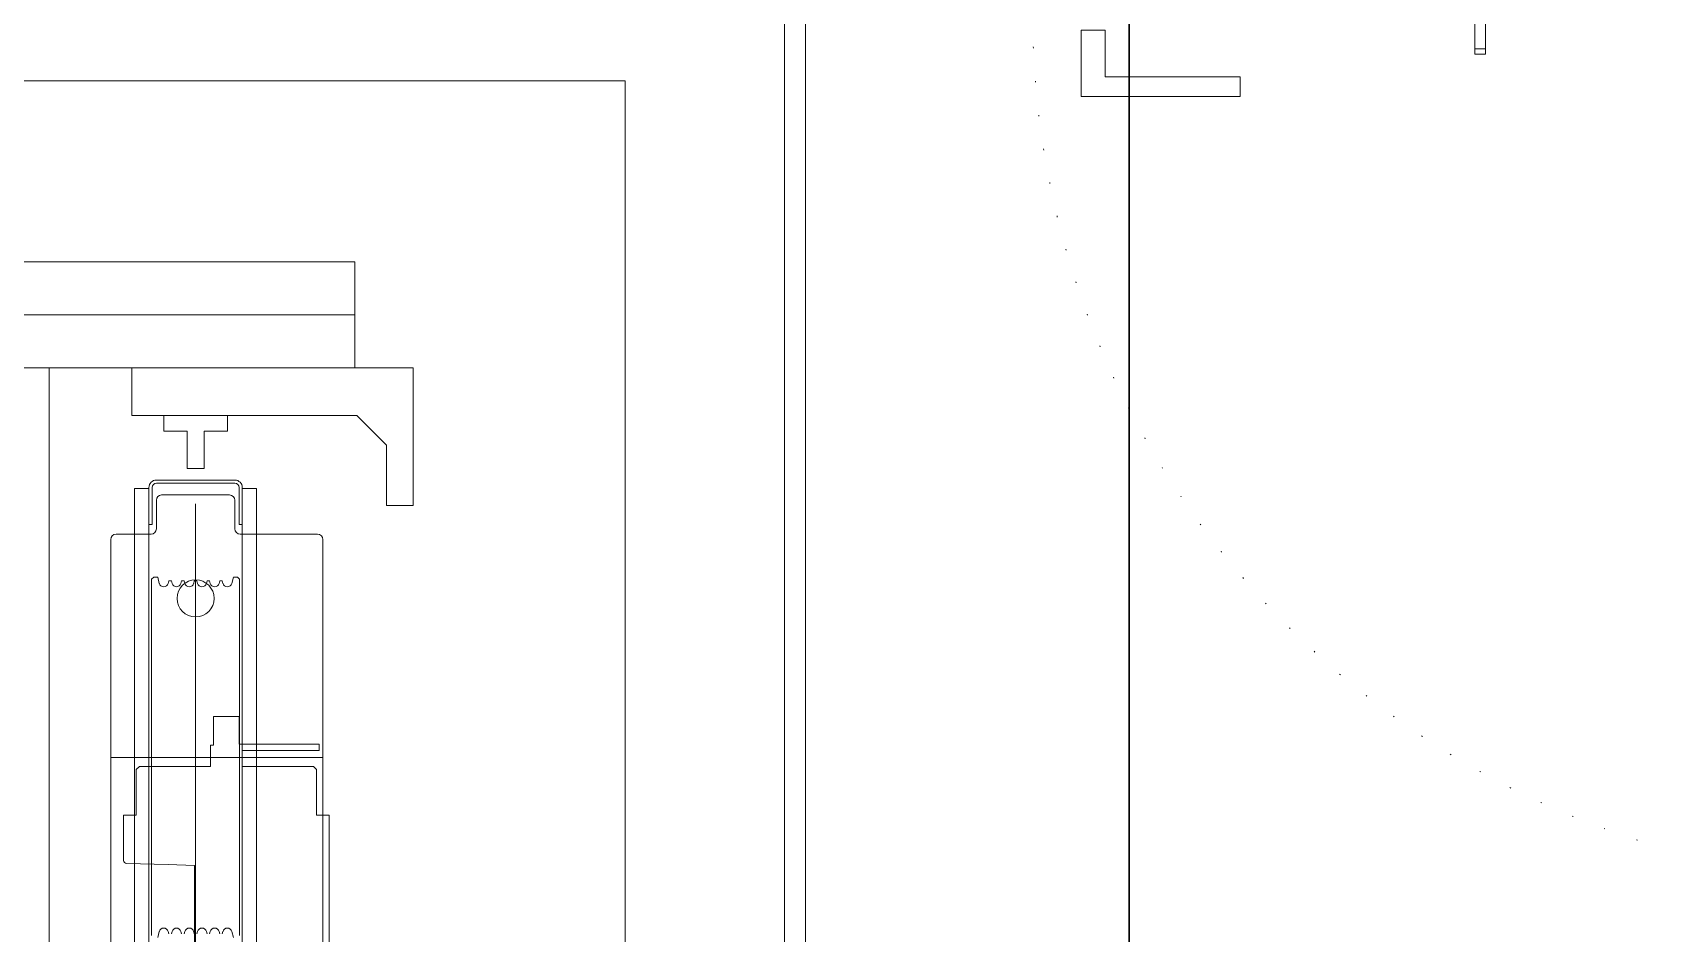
# Model space of a CAD drawing. Extents: x -1073 to 35213, y -1180 to 6950.
# Drawn here: x 32260 to 32413.2, y 3267.1 to 3352.1 of the extents above; entities that cross this region are included whole.
import ezdxf

# ---------------------------------------------------------------- set-up
doc = ezdxf.new("R2010")
doc.units = 0
doc.header["$LTSCALE"] = 25
doc.linetypes.add('DOT2', pattern=[0.125, 0, -0.125])
for name, color, linetype, lineweight in [('00', 9, 'Continuous', 9), ('05V', 9, 'Continuous', 9), ('06C', 9, 'Continuous', 9), ('06D', 9, 'Continuous', 9), ('10', 9, 'Continuous', 9), ('14', 9, 'Continuous', 9), ('20', 9, 'DOT2', 9), ('DATA TAVAN', 160, 'Continuous', 30)]:
    doc.layers.add(name, color=color, linetype=linetype, lineweight=lineweight)

# ---------------------------------------------------------------- blocks, each defined once
blk = doc.blocks.new('p-as-01')
at = {"layer": '06D'}
for p, q in [((-542.5, -17), (870, -17)), ((870, -17), (870, -67)), ((-542.5, -67), (870, -67)), ((870, -67), (-542.5, -67)), ((870, -67), (870, -117)), ((582, -117), (-582, -117)), ((870, -117), (-582, -117)), ((582, -1467), (582, -117)), ((660, -162), (660, -117)), ((660, -117), (925, -117)), ((925, -117), (925, -247)), ((720, -162), (660, -162)), ((690, -162), (690, -177)), ((750, -162), (690, -162)), ((872, -162), (720, -162)), ((750, -177), (750, -162)), ((900, -190), (872, -162)), ((690, -177), (712, -177)), ((712, -177), (712, -212)), ((728, -212), (728, -177)), ((728, -177), (750, -177)), ((900, -247), (900, -190)), ((712, -212), (728, -212)), ((757, -223), (683, -223)), ((683, -223), (757, -223)), ((757, -226), (683, -226)), ((676, -231), (662.5, -231)), ((662.5, -748.1), (662.5, -231)), ((676, -265), (676, -230)), ((676, -241.1), (676, -728.1)), ((679, -230), (679, -265)), ((761, -265), (761, -230)), ((764, -230), (764, -265)), ((764, -231), (777.5, -231)), ((764, -241.1), (764, -728.1)), ((777.5, -748.1), (777.5, -231)), ((720, -761.6), (720, -245.4)), ((925, -247), (900, -247)), ((679, -265), (676, -265)), ((764, -265), (761, -265)), ((678.5, -316.6), (680.5, -314.6)), ((678.5, -652.6), (678.5, -316.6)), ((680.5, -314.6), (684.3, -314.6)), ((684.3, -314.6), (685.8, -320.4)), ((694.2, -320.4), (694.8, -318.1)), ((694.8, -318.1), (697.2, -318.1)), ((697.2, -318.1), (697.8, -320.4)), ((706.2, -320.4), (706.8, -318.1)), ((706.8, -318.1), (709.2, -318.1)), ((709.2, -318.1), (709.8, -320.4)), ((718.2, -320.4), (718.8, -318.1)), ((718.8, -318.1), (721.2, -318.1)), ((721.2, -318.1), (721.8, -320.4)), ((730.2, -320.4), (730.8, -318.1)), ((730.8, -318.1), (733.2, -318.1)), ((733.2, -318.1), (733.8, -320.4)), ((742.2, -320.4), (742.8, -318.1)), ((742.8, -318.1), (745.2, -318.1)), ((745.2, -318.1), (745.8, -320.4)), ((754.2, -320.4), (755.7, -314.6)), ((755.7, -314.6), (759.5, -314.6)), ((759.5, -314.6), (761.5, -316.6)), ((761.5, -316.6), (761.5, -652.6)), ((690, -323.6), (690, -323.6)), ((702, -323.6), (702, -323.6)), ((714, -323.6), (714, -323.6)), ((726, -323.6), (726, -323.6)), ((738, -323.6), (738, -323.6)), ((750, -323.6), (750, -323.6)), ((640, -484.6), (840, -484.6)), ((685.8, -648.8), (684.3, -654.6)), ((690, -645.6), (690, -645.6)), ((694.8, -651.1), (694.2, -648.8)), ((697.8, -648.8), (697.2, -651.1)), ((702, -645.6), (702, -645.6)), ((706.8, -651.1), (706.2, -648.8)), ((709.8, -648.8), (709.2, -651.1)), ((714, -645.6), (714, -645.6)), ((718.8, -651.1), (718.2, -648.8)), ((721.8, -648.8), (721.2, -651.1)), ((726, -645.6), (726, -645.6)), ((730.8, -651.1), (730.2, -648.8)), ((733.8, -648.8), (733.2, -651.1)), ((738, -645.6), (738, -645.6)), ((742.8, -651.1), (742.2, -648.8)), ((745.8, -648.8), (745.2, -651.1)), ((750, -645.6), (750, -645.6)), ((755.7, -654.6), (754.2, -648.8))]:
    blk.add_line(p, q, dxfattribs=at)
at = {"layer": '06D', "ltscale": 15}
for p, q in [((683, -242), (683, -269)), ((752, -237), (688, -237)), ((757, -269), (757, -242)), ((678, -274), (645, -274)), ((835, -274), (762, -274)), ((640, -279), (640, -700.1)), ((840, -700.1), (840, -279))]:
    blk.add_line(p, q, dxfattribs=at)
at = {"layer": '06D', "ltscale": 0.25}
for p, q in [((761, -446.1), (737, -446.1)), ((737, -446.1), (737, -473.1)), ((761, -472.1), (761, -446.1)), ((737, -473.1), (734, -473.1)), ((734, -473.1), (734, -493.1)), ((836.5, -472.1), (761, -472.1)), ((836.5, -478.1), (836.5, -472.1)), ((764, -493.1), (764, -478.1)), ((764, -478.1), (836.5, -478.1)), ((667, -493.1), (664, -496.1)), ((664, -496.1), (664, -539.1)), ((734, -493.1), (667, -493.1)), ((831, -493.1), (764, -493.1)), ((834, -496.1), (831, -493.1)), ((834, -539.1), (834, -496.1)), ((664, -539.1), (652, -539.1)), ((652, -539.1), (652, -581.7)), ((846, -539.1), (834, -539.1)), ((846, -762.6), (846, -539.1)), ((654.9, -584.7), (694, -585.7)), ((694, -585.7), (719, -586.6)), ((719, -586.6), (719, -684.9))]:
    blk.add_line(p, q, dxfattribs=at)
at = {"layer": '06D'}
blk.add_circle((720, -334.6), 17.5, dxfattribs=at)
for centre, radius, start, end in [((683, -230), 7, 90, 180), ((683, -230), 4, 90, 180), ((757, -230), 7, 0, 90), ((757, -230), 4, 0, 90), ((688, -242), 5, 90, 180), ((752, -242), 5, 0, 90), ((645, -279), 5, 90, 180), ((678, -269), 5, 270, 0), ((762, -269), 5, 180, 270), ((835, -279), 5, 0, 90), ((690, -319.3), 4.3, 195, 270), ((690, -319.3), 4.3, 270, 345), ((702, -319.3), 4.3, 195, 270), ((702, -319.3), 4.3, 270, 345), ((714, -319.3), 4.3, 195, 270), ((714, -319.3), 4.3, 270, 345), ((726, -319.3), 4.3, 195, 270), ((726, -319.3), 4.3, 270, 345), ((738, -319.3), 4.3, 195, 270), ((738, -319.3), 4.3, 270, 345), ((750, -319.3), 4.3, 195, 270), ((750, -319.3), 4.3, 270, 345), ((690, -649.9), 4.3, 90, 165), ((690, -649.9), 4.3, 15, 90), ((702, -649.9), 4.3, 90, 165), ((702, -649.9), 4.3, 15, 90), ((714, -649.9), 4.3, 90, 165), ((714, -649.9), 4.3, 15, 90), ((726, -649.9), 4.3, 90, 165), ((726, -649.9), 4.3, 15, 90), ((738, -649.9), 4.3, 90, 165), ((738, -649.9), 4.3, 15, 90), ((750, -649.9), 4.3, 90, 165), ((750, -649.9), 4.3, 15, 90)]:
    blk.add_arc(centre, radius, start, end, dxfattribs=at)
at = {"layer": '06D', "ltscale": 0.25}
blk.add_arc((655, -581.7), 2.98, 180, 268.4759, dxfattribs=at)
blk = doc.blocks.new('P-AH-01-10')
at = {"layer": '06C'}
blk.add_line((-12.87, -53.8), (-12.87, -52.8), dxfattribs=at)
blk.add_lwpolyline([(-13.37, -53.8), (-10.37, -53.8), (-10.37, -52.8), (-13.37, -52.8)], close=True, dxfattribs=at)
at = {"layer": '06D'}
blk.add_lwpolyline([(-11.12, -90.92), (-17.37, -90.92), (-17.37, -75.92), (-15.5, -75.92), (-15.5, -88.67), (-15.5, -88.67), (-11.12, -88.67), (-11.12, -90.92)], dxfattribs=at)
at = {"layer": '20'}
blk.add_arc((-9.18, -13.22), 82.29, 179.9189, 269.4168, dxfattribs=at)

msp = doc.modelspace()

# ---------------------------------------------------------------- linework, layer by layer
at = {"layer": '00'}
msp.add_lwpolyline([(32085.84, 3872.5), (32085.84, 3362.5), (32280.84, 3362.5), (32330.84, 3362.5), (32330.84, 3157.5), (32390.84, 3157.5), (32390.84, 3142.5), (32267.64, 3142.5), (32267.64, 3157.5), (32315.84, 3157.5), (32315.84, 3347.5), (32115.84, 3347.5), (32115.84, 3157.5), (32154.04, 3157.5), (32154.04, 3142.5), (32038.54, 3142.5), (32038.54, 3157.5), (32100.84, 3157.5), (32100.84, 3347.5), (32070.84, 3347.5), (32070.84, 3872.5)], dxfattribs=at)
at = {"layer": '14'}
msp.add_lwpolyline([(32453.84, 3797.5), (32453.84, 3810.5), (32388.84, 3810.5), (32388.84, 3870.5), (32087.84, 3870.5), (32087.84, 3364.5), (32332.84, 3364.5), (32332.84, 3159.5), (32388.84, 3159.5), (32388.84, 3194.5), (32453.84, 3194.5), (32453.84, 3696.1)], dxfattribs=at)
at = {"layer": 'DATA TAVAN'}
msp.add_line((32363.33, 3106.19), (32363.33, 3366.81), dxfattribs=at)

# ---------------------------------------------------------------- block references
at = {"layer": '05V', "xscale": 0.1, "yscale": 0.1}
msp.add_blockref('p-as-01', (32203.34, 3332.13), dxfattribs=at)
at = {"layer": '10', "xscale": -1, "rotation": 270}
msp.add_blockref('P-AH-01-10', (32449.74, 3363.38), dxfattribs=at)

doc.saveas('drawing.dxf')
